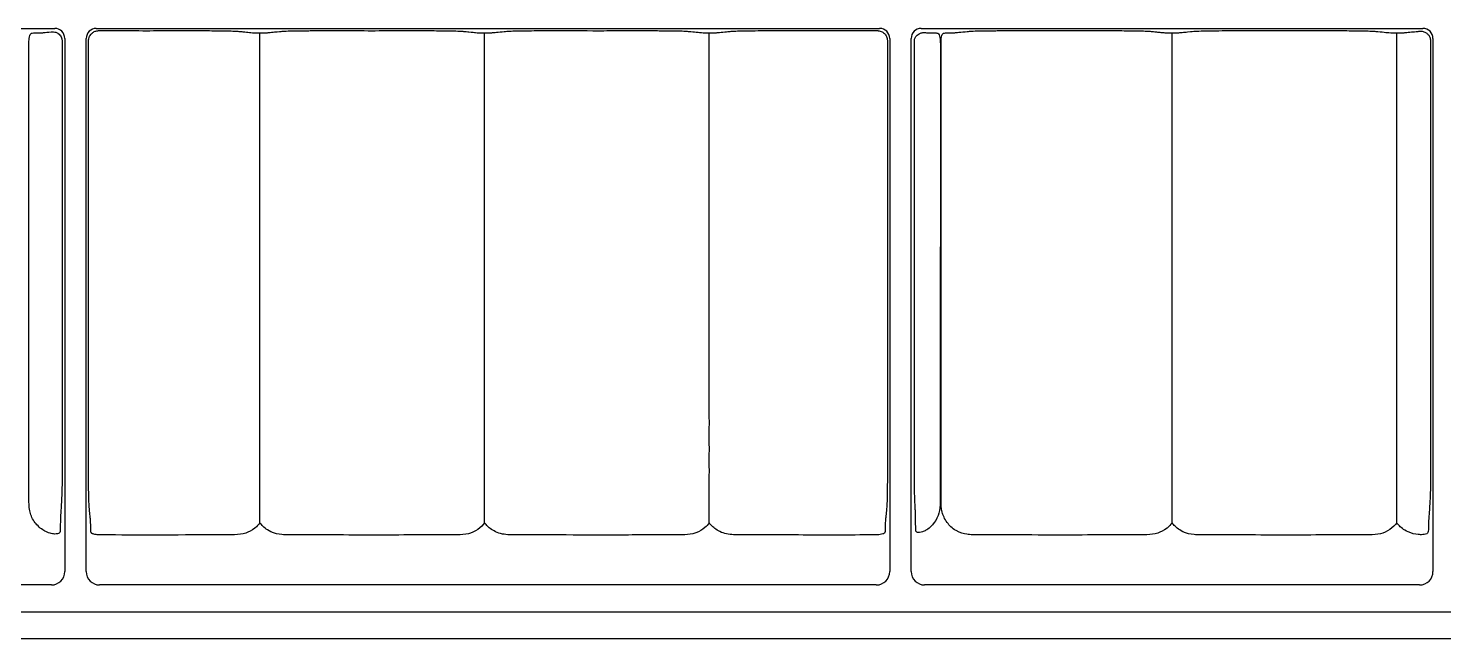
# Model space of a CAD drawing. Header units: millimetres. Extents: x 0 to 1486, y 0 to 1051.
# Drawn here: x 781.1 to 992.1, y 718.4 to 809.3 of the extents above; entities that cross this region are included whole.
import ezdxf

# ---------------------------------------------------------------- set-up
doc = ezdxf.new("R2010")
doc.units = ezdxf.units.MM
doc.header["$LTSCALE"] = 1.25
doc.layers.add('Sichtbare Kanten(DIN)', color=7, linetype='Continuous', lineweight=25, true_color=0x262659)

msp = doc.modelspace()

# ---------------------------------------------------------------- linework, layer by layer
at = {"layer": 'Sichtbare Kanten(DIN)'}
for p, q in [((710.238, 809.264), (785.039, 809.264)), ((791.238, 809.264), (908.039, 809.264)), ((914.238, 809.264), (989.039, 809.264)), ((786.538, 807.765), (786.538, 728.364)), ((789.738, 728.364), (789.738, 807.765)), ((909.538, 807.765), (909.538, 728.364)), ((912.738, 728.364), (912.738, 807.765)), ((990.538, 807.765), (990.538, 728.364)), ((784.538, 726.364), (710.738, 726.364)), ((907.538, 726.364), (791.738, 726.364)), ((988.538, 726.364), (914.738, 726.364)), ((221.906, 722.364), (1068.371, 722.364)), ((192.095, 718.364), (1098.181, 718.364))]:
    msp.add_line(p, q, dxfattribs=at)
for centre, major_axis, ratio, start_param, end_param in [((785.038, 807.764), (1.061, 1.061), 0.9994032, 5.4980856, 7.068285), ((791.239, 807.764), (-1.061, 1.061), 0.9994032, 5.4980856, 7.068285), ((908.038, 807.764), (1.061, 1.061), 0.9994032, 5.4980856, 7.068285), ((914.239, 807.764), (-1.061, 1.061), 0.9994032, 5.4980856, 7.068285), ((989.038, 807.764), (1.061, 1.061), 0.9994032, 5.4980856, 7.068285), ((784.538, 728.364), (1.884, -0.673), 0.9996634, 5.0554645, 6.6260477), ((791.739, 728.364), (-1.884, -0.673), 0.9996634, 5.940323, 7.5109061), ((907.538, 728.364), (1.884, -0.673), 0.9996634, 5.0554645, 6.6260477), ((914.739, 728.364), (-1.884, -0.673), 0.9996634, 5.940323, 7.5109061), ((988.538, 728.364), (1.884, -0.673), 0.9996634, 5.0554645, 6.6260477)]:
    msp.add_ellipse(centre, major_axis=major_axis, ratio=ratio, start_param=start_param, end_param=end_param, dxfattribs=at)
for points, knots in [([(781.191, 807.067), (781.191, 807.172), (781.194, 807.276), (781.204, 807.504), (781.213, 807.626), (781.245, 807.916), (781.274, 808.07), (781.353, 808.312), (781.4, 808.402), (781.524, 808.529), (781.6, 808.563), (781.687, 808.567)], [0, 0, 0, 0, 0.03132917, 0.03132917, 0.07006562, 0.07006562, 0.12908821, 0.12908821, 0.18287876, 0.18287876, 0.2401709, 0.2401709, 0.2401709, 0.2401709]), ([(781.687, 808.567), (781.935, 808.578), (782.2, 808.586), (782.718, 808.599), (783.029, 808.604), (783.345, 808.623), (783.401, 808.629), (783.64, 808.654), (783.988, 808.686), (784.496, 808.737), (784.504, 808.737), (784.513, 808.738)], [0.0591829, 0.0591829, 0.0591829, 0.0591829, 0.2500783, 0.2500783, 0.6635202, 0.6635202, 0.8581487, 0.8581487, 1.2461593, 1.2461593, 1.2528919, 1.2528919, 1.2528919, 1.2528919]), ([(784.513, 808.738), (784.521, 808.739), (784.529, 808.74), (784.768, 808.76), (784.989, 808.735), (785.345, 808.629), (785.459, 808.573), (785.64, 808.445), (785.728, 808.376), (785.897, 808.173), (785.957, 808.075), (786.042, 807.899), (786.075, 807.808), (786.115, 807.647), (786.126, 807.582), (786.138, 807.467), (786.141, 807.416), (786.141, 807.367)], [1.3593616, 1.3593616, 1.3593616, 1.3593616, 1.3740468, 1.3740468, 1.7933335, 1.7933335, 2.1246566, 2.1246566, 2.307794, 2.307794, 2.4529219, 2.4529219, 2.5808951, 2.5808951, 2.662921, 2.662921, 2.7273487, 2.7273487, 2.7273487, 2.7273487]), ([(790.085, 807.418), (790.085, 807.517), (790.095, 807.615), (790.14, 807.843), (790.183, 807.97), (790.331, 808.267), (790.453, 808.424), (790.738, 808.671), (790.893, 808.763), (791.228, 808.887), (791.405, 808.919), (791.583, 808.919)], [0.3080457, 0.3080457, 0.3080457, 0.3080457, 0.33775, 0.33775, 0.37787521, 0.37787521, 0.4372225, 0.4372225, 0.49093451, 0.49093451, 0.54444876, 0.54444876, 0.54444876, 0.54444876]), ([(791.583, 808.919), (792.021, 808.919), (792.458, 808.919), (793.725, 808.919), (795.068, 808.919), (798.585, 808.917), (798.796, 808.917), (802.733, 808.919), (804.062, 808.919), (807.836, 808.919), (808.21, 808.919), (809.337, 808.912), (809.95, 808.907), (811.219, 808.882), (811.574, 808.87), (812.134, 808.845), (812.321, 808.831), (812.572, 808.806), (812.626, 808.8), (812.967, 808.767), (813.182, 808.746), (813.702, 808.696), (813.997, 808.667), (814.442, 808.623), (814.559, 808.614), (814.918, 808.602), (815.091, 808.598), (815.385, 808.591), (815.511, 808.588), (815.642, 808.584)], [0.0845159, 0.0845159, 0.0845159, 0.0845159, 0.2158264, 0.2158264, 0.4646536, 0.4646536, 1.0865885, 1.0865885, 1.4391471, 1.4391471, 3.1029391, 3.1029391, 3.7664531, 3.7664531, 4.3498461, 4.3498461, 5.136868, 5.136868, 5.5554525, 5.5554525, 6.2804265, 6.2804265, 7.2835037, 7.2835037, 7.8049098, 7.8049098, 8.1228985, 8.1228985, 8.349773, 8.349773, 8.349773, 8.349773]), ([(815.642, 735.605), (815.64, 735.787), (815.636, 735.994), (815.635, 736.396), (815.637, 736.596), (815.639, 736.958), (815.639, 737.134), (815.639, 737.527), (815.639, 737.746), (815.636, 738.451), (815.633, 738.961), (815.64, 739.995), (815.644, 740.34), (815.638, 741.472), (815.636, 741.936), (815.648, 743.564), (815.626, 744.302), (815.648, 746.792), (815.638, 747.427), (815.63, 748.976), (815.641, 749.413), (815.645, 751.086), (815.637, 751.718), (815.632, 753.455), (815.644, 755.926), (815.633, 758.898), (815.636, 759.865), (815.645, 763.944), (815.636, 767.693), (815.639, 777.129), (815.641, 783.477), (815.642, 800.09), (815.643, 806.22), (815.642, 808.584)], [0.1731856, 0.1731856, 0.1731856, 0.1731856, 0.2730405, 0.2730405, 0.367349, 0.367349, 0.444813, 0.444813, 0.5342661, 0.5342661, 0.726467, 0.726467, 0.8370604, 0.8370604, 0.9106554, 0.9106554, 1.0924629, 1.0924629, 1.1969697, 1.1969697, 1.3436171, 1.3436171, 1.4727259, 1.4727259, 1.6160752, 1.6160752, 1.7259551, 1.7259551, 1.887725, 1.887725, 2.2201838, 2.2201838, 2.7577983, 2.7577983, 2.7577983, 2.7577983]), ([(815.642, 808.584), (815.721, 808.586), (815.794, 808.588), (816.22, 808.599), (816.538, 808.604), (816.852, 808.623), (816.903, 808.63), (817.141, 808.654), (817.521, 808.69), (818.427, 808.779), (818.74, 808.812), (819.14, 808.845), (819.376, 808.86), (820.284, 808.888), (820.798, 808.897), (821.786, 808.912), (822.348, 808.915), (823.422, 808.919), (823.901, 808.919), (826.986, 808.919), (828.462, 808.919), (832.179, 808.917), (832.393, 808.917), (836.147, 808.919), (837.429, 808.919), (841.326, 808.919), (841.723, 808.919), (842.862, 808.911), (843.475, 808.906), (844.726, 808.882), (845.081, 808.87), (845.646, 808.845), (845.831, 808.83), (846.028, 808.811), (846.238, 808.79), (846.664, 808.748), (846.867, 808.729), (847.337, 808.682), (847.569, 808.66), (847.939, 808.623), (848.054, 808.614), (848.4, 808.602), (848.566, 808.598), (848.873, 808.591), (849.005, 808.588), (849.142, 808.584)], [0.1785268, 0.1785268, 0.1785268, 0.1785268, 0.2450351, 0.2450351, 0.6405987, 0.6405987, 0.8121915, 0.8121915, 1.0549093, 1.0549093, 1.5212369, 1.5212369, 1.8792496, 1.8792496, 2.2343184, 2.2343184, 2.7611322, 2.7611322, 3.2146021, 3.2146021, 3.7641738, 3.7641738, 4.9782193, 4.9782193, 5.5453928, 5.5453928, 8.6585543, 8.6585543, 9.762816, 9.762816, 10.7175822, 10.7175822, 11.972278, 11.972278, 12.2309476, 12.2309476, 12.2513221, 12.2513221, 12.2709209, 12.2709209, 12.2828676, 12.2828676, 12.2900355, 12.2900355, 12.2961438, 12.2961438, 12.2961438, 12.2961438]), ([(849.142, 735.605), (849.139, 735.826), (849.136, 736.012), (849.135, 736.41), (849.137, 736.619), (849.139, 737.011), (849.14, 737.209), (849.139, 737.673), (849.138, 737.94), (849.134, 738.865), (849.141, 739.624), (849.142, 741.009), (849.136, 741.367), (849.138, 742.359), (849.143, 742.695), (849.145, 743.715), (849.135, 744.126), (849.131, 745.32), (849.141, 745.735), (849.146, 747.06), (849.138, 747.539), (849.13, 749.064), (849.144, 749.59), (849.144, 751.407), (849.134, 752.003), (849.135, 754.955), (849.135, 756.981), (849.134, 760.21), (849.143, 763.588), (849.136, 769.753), (849.138, 771.729), (849.142, 785.553), (849.141, 790.508), (849.142, 800.834), (849.143, 805.067), (849.142, 808.584)], [0.558332, 0.558332, 0.558332, 0.558332, 0.8173257, 0.8173257, 1.0884666, 1.0884666, 1.3283956, 1.3283956, 1.6283241, 1.6283241, 2.3433881, 2.3433881, 2.8708559, 2.8708559, 3.2345515, 3.2345515, 3.7544708, 3.7544708, 4.3330223, 4.3330223, 4.9940506, 4.9940506, 6.1753114, 6.1753114, 7.1803545, 7.1803545, 9.3747774, 9.3747774, 10.6794357, 10.6794357, 12.350606, 12.350606, 13.2844129, 13.2844129, 14.2963638, 14.2963638, 14.2963638, 14.2963638]), ([(849.142, 808.584), (849.517, 808.595), (849.864, 808.601), (850.196, 808.613), (850.269, 808.618), (850.392, 808.628), (850.425, 808.632), (850.638, 808.653), (850.768, 808.665), (851.274, 808.715), (851.659, 808.753), (852.38, 808.823), (852.53, 808.841), (853.138, 808.868), (853.487, 808.881), (854.469, 808.9), (854.993, 808.909), (856.247, 808.918), (856.83, 808.919), (857.648, 808.919), (858.115, 808.919), (861.458, 808.919), (862.947, 808.919), (866.871, 808.916), (867.18, 808.918), (869.703, 808.919), (870.901, 808.919), (874.568, 808.919), (875.082, 808.918), (876.199, 808.913), (876.744, 808.908), (877.613, 808.894), (878.137, 808.885), (878.957, 808.855), (879.172, 808.841), (879.544, 808.812), (879.702, 808.793), (880.258, 808.74), (880.599, 808.705), (881.329, 808.636), (881.369, 808.629), (881.792, 808.6), (882.179, 808.598), (882.642, 808.584)], [0.014661, 0.014661, 0.014661, 0.014661, 0.2046248, 0.2046248, 0.2884266, 0.2884266, 0.3619645, 0.3619645, 0.4588435, 0.4588435, 0.7612678, 0.7612678, 1.0250251, 1.0250251, 1.1554427, 1.1554427, 1.2358645, 1.2358645, 1.3034245, 1.3034245, 1.3485349, 1.3485349, 1.3847461, 1.3847461, 1.4440162, 1.4440162, 1.4763738, 1.4763738, 1.5629138, 1.5629138, 1.6679222, 1.6679222, 1.7372537, 1.7372537, 1.794953, 1.794953, 1.8881942, 1.8881942, 2.0617183, 2.0617183, 2.2370134, 2.2370134, 2.6509575, 2.6509575, 2.6509575, 2.6509575]), ([(882.642, 735.605), (882.639, 735.826), (882.636, 736.012), (882.635, 736.41), (882.637, 736.619), (882.639, 737.011), (882.64, 737.209), (882.639, 737.673), (882.638, 737.94), (882.634, 738.865), (882.641, 739.624), (882.642, 741.009), (882.636, 741.367), (882.638, 742.359), (882.643, 742.695), (882.645, 743.715), (882.635, 744.126), (882.631, 745.32), (882.641, 745.735), (882.646, 747.06), (882.638, 747.539), (882.63, 749.064), (882.644, 749.59), (882.644, 751.407), (882.634, 752.003), (882.635, 754.955), (882.635, 756.981), (882.634, 760.21), (882.643, 763.588), (882.636, 769.753), (882.638, 771.729), (882.642, 785.553), (882.641, 790.508), (882.642, 800.834), (882.643, 805.067), (882.642, 808.584)], [0.558332, 0.558332, 0.558332, 0.558332, 0.8173257, 0.8173257, 1.0884666, 1.0884666, 1.3283956, 1.3283956, 1.6283241, 1.6283241, 2.3433881, 2.3433881, 2.8708559, 2.8708559, 3.2345515, 3.2345515, 3.7544708, 3.7544708, 4.3330223, 4.3330223, 4.9940506, 4.9940506, 6.1753114, 6.1753114, 7.1803545, 7.1803545, 9.3747774, 9.3747774, 10.6794355, 10.6794355, 12.3506065, 12.3506065, 13.2844129, 13.2844129, 14.2963634, 14.2963634, 14.2963634, 14.2963634]), ([(882.642, 808.584), (883.017, 808.595), (883.364, 808.601), (883.696, 808.613), (883.769, 808.618), (883.892, 808.628), (883.925, 808.632), (884.17, 808.657), (884.54, 808.692), (885.158, 808.752), (885.214, 808.758), (885.502, 808.786), (885.621, 808.798), (885.952, 808.831), (886.145, 808.849), (886.912, 808.878), (887.337, 808.889), (888.524, 808.909), (889.142, 808.914), (890.099, 808.919), (890.739, 808.919), (892.773, 808.919), (894.604, 808.919), (897.595, 808.919), (898.378, 808.917), (901.611, 808.918), (903.001, 808.919), (904.576, 808.919), (905.056, 808.919), (906.564, 808.919), (907.252, 808.919), (907.693, 808.919)], [0.014661, 0.014661, 0.014661, 0.014661, 0.2046261, 0.2046261, 0.2884277, 0.2884277, 0.3619653, 0.3619653, 0.4847667, 0.4847667, 0.5415341, 0.5415341, 0.5827299, 0.5827299, 0.6591063, 0.6591063, 0.7163716, 0.7163716, 0.795875, 0.795875, 0.9543501, 0.9543501, 1.3315402, 1.3315402, 2.0461665, 2.0461665, 2.5847629, 2.5847629, 2.6565412, 2.6565412, 2.8746482, 2.8746482, 2.8746482, 2.8746482]), ([(907.693, 808.919), (907.738, 808.919), (907.783, 808.917), (908.024, 808.895), (908.214, 808.839), (908.562, 808.656), (908.714, 808.533), (908.954, 808.246), (909.042, 808.09), (909.14, 807.815), (909.166, 807.704), (909.186, 807.532), (909.189, 807.474), (909.189, 807.415)], [0.40131731, 0.40131731, 0.40131731, 0.40131731, 0.41482074, 0.41482074, 0.47400483, 0.47400483, 0.5327845, 0.5327845, 0.58659212, 0.58659212, 0.62093851, 0.62093851, 0.6385615, 0.6385615, 0.6385615, 0.6385615]), ([(913.21, 807.292), (913.21, 807.3), (913.21, 807.308), (913.211, 807.339), (913.212, 807.361), (913.216, 807.424), (913.221, 807.461), (913.234, 807.55), (913.245, 807.598), (913.279, 807.72), (913.306, 807.787), (913.404, 807.998), (913.486, 808.096), (913.638, 808.268), (913.833, 808.445), (914.252, 808.586), (914.424, 808.635), (914.724, 808.64), (914.799, 808.637), (914.872, 808.63)], [1.92217003, 1.92217003, 1.92217003, 1.92217003, 1.92460108, 1.92460108, 1.93216177, 1.93216177, 1.94682262, 1.94682262, 1.97105159, 1.97105159, 2.01865358, 2.01865358, 2.15854687, 2.15854687, 2.47803498, 2.47803498, 2.58208183, 2.58208183, 2.61727301, 2.61727301, 2.61727301, 2.61727301]), ([(914.872, 808.63), (914.98, 808.62), (915.091, 808.613), (915.381, 808.603), (915.54, 808.599), (915.922, 808.59), (916.135, 808.585), (916.449, 808.573), (916.522, 808.57), (916.587, 808.567)], [0.47201126, 0.47201126, 0.47201126, 0.47201126, 0.62131935, 0.62131935, 0.73299744, 0.73299744, 0.8824607, 0.8824607, 0.93537199, 0.93537199, 0.93537199, 0.93537199]), ([(916.587, 808.567), (916.684, 808.562), (916.768, 808.52), (916.899, 808.358), (916.948, 808.249), (917.02, 807.981), (917.043, 807.829), (917.07, 807.557), (917.077, 807.448), (917.085, 807.247), (917.086, 807.157), (917.086, 807.067)], [0.00000916, 0.00000916, 0.00000916, 0.00000916, 0.06499527, 0.06499527, 0.12421439, 0.12421439, 0.17925248, 0.17925248, 0.21342217, 0.21342217, 0.24054398, 0.24054398, 0.24054398, 0.24054398]), ([(917.191, 807.067), (917.191, 807.172), (917.194, 807.276), (917.204, 807.504), (917.213, 807.626), (917.245, 807.916), (917.274, 808.07), (917.353, 808.312), (917.4, 808.402), (917.524, 808.529), (917.6, 808.563), (917.687, 808.567)], [0, 0, 0, 0, 0.03132917, 0.03132917, 0.07006562, 0.07006562, 0.12908821, 0.12908821, 0.18287876, 0.18287876, 0.2401709, 0.2401709, 0.2401709, 0.2401709]), ([(917.687, 808.567), (917.935, 808.578), (918.2, 808.586), (918.718, 808.599), (919.029, 808.604), (919.345, 808.623), (919.401, 808.629), (919.638, 808.654), (919.989, 808.687), (920.962, 808.782), (921.246, 808.812), (921.619, 808.844), (921.851, 808.859), (922.742, 808.887), (923.249, 808.897), (924.256, 808.911), (924.822, 808.915), (925.896, 808.919), (926.404, 808.919), (929.28, 808.919), (930.897, 808.919), (933.958, 808.918), (935.405, 808.917), (938.528, 808.919), (940.207, 808.919), (943.559, 808.919), (944.309, 808.919), (945.37, 808.911), (945.982, 808.906), (947.229, 808.882), (947.584, 808.87), (948.15, 808.845), (948.335, 808.83), (948.573, 808.806), (948.631, 808.8), (948.821, 808.781), (948.89, 808.775), (949.241, 808.741), (949.432, 808.722), (949.74, 808.692), (949.863, 808.68), (950.39, 808.63), (950.459, 808.617), (950.915, 808.602), (951.088, 808.598), (951.382, 808.591), (951.51, 808.588), (951.642, 808.584)], [0.0591829, 0.0591829, 0.0591829, 0.0591829, 0.2500783, 0.2500783, 0.6635202, 0.6635202, 0.8581487, 0.8581487, 1.2402408, 1.2402408, 1.6681369, 1.6681369, 2.0620449, 2.0620449, 2.4511204, 2.4511204, 3.0366166, 3.0366166, 3.6076409, 3.6076409, 4.3406921, 4.3406921, 4.9963629, 4.9963629, 5.7576318, 5.7576318, 6.5165371, 6.5165371, 6.8019819, 6.8019819, 7.0474043, 7.0474043, 7.3676704, 7.3676704, 7.5149289, 7.5149289, 7.6838947, 7.6838947, 7.8797438, 7.8797438, 8.0049106, 8.0049106, 8.4122532, 8.4122532, 8.583642, 8.583642, 8.707975, 8.707975, 8.707975, 8.707975]), ([(951.642, 735.605), (951.639, 735.806), (951.636, 736.042), (951.635, 736.445), (951.637, 736.629), (951.639, 737.009), (951.64, 737.186), (951.639, 737.59), (951.639, 737.818), (951.636, 738.534), (951.634, 739.06), (951.642, 740.234), (951.643, 740.557), (951.638, 741.356), (951.637, 741.579), (951.637, 742.624), (951.644, 743.424), (951.63, 744.979), (951.635, 745.343), (951.648, 746.84), (951.639, 747.403), (951.63, 748.947), (951.641, 749.366), (951.646, 751.141), (951.633, 751.896), (951.635, 755.031), (951.634, 757.108), (951.635, 760.72), (951.643, 764.154), (951.637, 768.77), (951.639, 773.94), (951.641, 783.628), (951.641, 785.466), (951.642, 798.965), (951.643, 806.107), (951.642, 808.584)], [0.1860533, 0.1860533, 0.1860533, 0.1860533, 0.2955682, 0.2955682, 0.3715459, 0.3715459, 0.4302855, 0.4302855, 0.5006304, 0.5006304, 0.6465592, 0.6465592, 0.7113289, 0.7113289, 0.7368595, 0.7368595, 0.8208074, 0.8208074, 0.8999131, 0.8999131, 1.0142799, 1.0142799, 1.1772853, 1.1772853, 1.3480804, 1.3480804, 1.6834595, 1.6834595, 1.9312155, 1.9312155, 2.067022, 2.067022, 2.0794966, 2.0794966, 2.1110489, 2.1110489, 2.1110489, 2.1110489]), ([(951.642, 808.584), (951.933, 808.593), (952.214, 808.598), (952.603, 808.609), (952.715, 808.614), (952.875, 808.626), (952.868, 808.627), (953.412, 808.679), (953.688, 808.706), (954.6, 808.796), (954.812, 808.82), (955.199, 808.848), (955.453, 808.863), (956.43, 808.891), (956.953, 808.9), (957.893, 808.912), (958.427, 808.916), (959.401, 808.919), (959.748, 808.919), (962.509, 808.919), (964.082, 808.92), (969.825, 808.916), (970.138, 808.919), (977.315, 808.919), (977.775, 808.92), (978.942, 808.911), (979.55, 808.905), (980.752, 808.881), (981.105, 808.869), (981.679, 808.843), (981.859, 808.827), (982.437, 808.77), (982.854, 808.729), (983.435, 808.673), (983.597, 808.657), (983.912, 808.625), (984.032, 808.615), (984.381, 808.603), (984.539, 808.599), (984.856, 808.592), (984.997, 808.588), (985.142, 808.584)], [0.1463058, 0.1463058, 0.1463058, 0.1463058, 0.3195797, 0.3195797, 0.4410662, 0.4410662, 0.514606, 0.514606, 0.593529, 0.593529, 0.7768252, 0.7768252, 0.9005307, 0.9005307, 1.0116749, 1.0116749, 1.1480543, 1.1480543, 1.2125791, 1.2125791, 1.2402687, 1.2402687, 1.2919776, 1.2919776, 1.3394665, 1.3394665, 1.3515105, 1.3515105, 1.3614941, 1.3614941, 1.3737342, 1.3737342, 1.4043858, 1.4043858, 1.4160184, 1.4160184, 1.4284491, 1.4284491, 1.4353075, 1.4353075, 1.4417155, 1.4417155, 1.4417155, 1.4417155]), ([(985.142, 735.605), (985.139, 735.826), (985.136, 736.012), (985.135, 736.41), (985.137, 736.619), (985.139, 737.011), (985.14, 737.209), (985.139, 737.673), (985.138, 737.94), (985.134, 738.865), (985.141, 739.624), (985.142, 741.009), (985.136, 741.367), (985.138, 742.359), (985.143, 742.695), (985.145, 743.715), (985.135, 744.126), (985.131, 745.32), (985.141, 745.735), (985.146, 747.06), (985.138, 747.539), (985.13, 749.064), (985.144, 749.59), (985.144, 751.407), (985.134, 752.003), (985.135, 754.955), (985.135, 756.981), (985.134, 760.21), (985.143, 763.588), (985.136, 769.753), (985.138, 771.729), (985.142, 785.553), (985.141, 790.508), (985.142, 800.834), (985.143, 805.067), (985.142, 808.584)], [0.558332, 0.558332, 0.558332, 0.558332, 0.8173257, 0.8173257, 1.0884666, 1.0884666, 1.3283956, 1.3283956, 1.6283241, 1.6283241, 2.3433881, 2.3433881, 2.8708559, 2.8708559, 3.2345515, 3.2345515, 3.7544708, 3.7544708, 4.3330223, 4.3330223, 4.9940506, 4.9940506, 6.1753114, 6.1753114, 7.1803544, 7.1803544, 9.3747774, 9.3747774, 10.6794361, 10.6794361, 12.3506048, 12.3506048, 13.284413, 13.284413, 14.2963655, 14.2963655, 14.2963655, 14.2963655]), ([(985.142, 808.584), (985.517, 808.595), (985.864, 808.601), (986.196, 808.613), (986.269, 808.618), (986.392, 808.628), (986.425, 808.632), (986.608, 808.65), (986.659, 808.655), (986.901, 808.678), (986.95, 808.683), (987.406, 808.728), (987.72, 808.759), (988.283, 808.814), (988.379, 808.825), (988.567, 808.839), (988.591, 808.84), (988.617, 808.842)], [0.01466105, 0.01466105, 0.01466105, 0.01466105, 0.20462482, 0.20462482, 0.28842657, 0.28842657, 0.3619645, 0.3619645, 0.43534062, 0.43534062, 0.47095479, 0.47095479, 0.55222202, 0.55222202, 0.61566881, 0.61566881, 0.62536057, 0.62536057, 0.62536057, 0.62536057]), ([(988.617, 808.842), (988.675, 808.846), (988.739, 808.847), (988.969, 808.832), (989.145, 808.793), (989.447, 808.658), (989.578, 808.575), (989.797, 808.376), (989.892, 808.264), (990.03, 808.025), (990.078, 807.916), (990.132, 807.724), (990.148, 807.649), (990.164, 807.513), (990.167, 807.454), (990.167, 807.394)], [0.9175217, 0.9175217, 0.9175217, 0.9175217, 1.0649688, 1.0649688, 1.3949088, 1.3949088, 1.6552651, 1.6552651, 1.8725853, 1.8725853, 2.0251015, 2.0251015, 2.1155323, 2.1155323, 2.1819696, 2.1819696, 2.1819696, 2.1819696]), ([(784.341, 734.062), (784.022, 734.16), (783.649, 734.315), (782.733, 734.911), (782.307, 735.352), (781.623, 736.352), (781.43, 736.901), (781.193, 738.06), (781.183, 738.726), (781.198, 741.706), (781.186, 743.878), (781.195, 748.32), (781.192, 750.591), (781.19, 754.123), (781.191, 754.784), (781.192, 760.593), (781.192, 765.422), (781.182, 776.497), (781.192, 782.743), (781.193, 795.015), (781.193, 801.041), (781.191, 807.067)], [0.0434629, 0.0434629, 0.0434629, 0.0434629, 0.1171211, 0.1171211, 0.2178462, 0.2178462, 0.3386622, 0.3386622, 0.4887689, 0.4887689, 0.8923159, 0.8923159, 1.314114, 1.314114, 1.548599, 1.548599, 2.7039237, 2.7039237, 4.1982969, 4.1982969, 5.6400871, 5.6400871, 5.6400871, 5.6400871]), ([(786.141, 807.367), (786.14, 807.256), (786.14, 807.144), (786.14, 806.314), (786.141, 806.056), (786.141, 804.098), (786.14, 803.808), (786.141, 802.342), (786.141, 802.006), (786.141, 800.969), (786.141, 800.447), (786.141, 799.005), (786.141, 798.541), (786.141, 797.025), (786.141, 796.641), (786.141, 794.238), (786.141, 792.883), (786.141, 790.21), (786.141, 788.892), (786.141, 786.617), (786.141, 786.178), (786.141, 784.925), (786.141, 784.519), (786.141, 783.016), (786.141, 782.616), (786.141, 781.249), (786.14, 780.84), (786.14, 779.115), (786.142, 778.597), (786.138, 777.576), (786.136, 777.251), (786.133, 776.693), (786.132, 776.456), (786.131, 775.961), (786.132, 775.711), (786.138, 774.767), (786.142, 774.438), (786.142, 773.039), (786.14, 772.699), (786.14, 771.268), (786.141, 770.948), (786.141, 769.306), (786.14, 768.915), (786.141, 764.847), (786.14, 761.615), (786.14, 756.894), (786.141, 755.407), (786.141, 753.396), (786.141, 752.778), (786.14, 751.452), (786.14, 750.579), (786.14, 748.538), (786.14, 747.369), (786.14, 745.928), (786.14, 745.524), (786.141, 743.908), (786.144, 742.908), (786.132, 741.571), (786.128, 741.244), (786.115, 740.546), (786.106, 740.266), (786.08, 739.635), (786.05, 739.022), (786.011, 738.263), (785.982, 737.752), (785.92, 736.687), (785.913, 736.84), (785.887, 736.052), (785.881, 735.757), (785.869, 735.203), (785.863, 734.913), (785.849, 734.519), (785.845, 734.417), (785.841, 734.332)], [0.0909344, 0.0909344, 0.0909344, 0.0909344, 0.1237421, 0.1237421, 0.3243958, 0.3243958, 0.3778771, 0.3778771, 0.3937922, 0.3937922, 0.4270012, 0.4270012, 0.4539259, 0.4539259, 0.4716344, 0.4716344, 0.4945365, 0.4945365, 0.5168223, 0.5168223, 0.5329839, 0.5329839, 0.5482975, 0.5482975, 0.5797912, 0.5797912, 0.6175991, 0.6175991, 0.7008293, 0.7008293, 0.7405494, 0.7405494, 0.7692694, 0.7692694, 0.7996278, 0.7996278, 0.8658488, 0.8658488, 0.9034268, 0.9034268, 0.9340646, 0.9340646, 0.9478989, 0.9478989, 1.0014259, 1.0014259, 1.0260539, 1.0260539, 1.0347257, 1.0347257, 1.0514188, 1.0514188, 1.0737761, 1.0737761, 1.0789753, 1.0789753, 1.0959378, 1.0959378, 1.1019565, 1.1019565, 1.1102449, 1.1102449, 1.1213695, 1.1213695, 1.1345861, 1.1345861, 1.183866, 1.183866, 1.206396, 1.206396, 1.2257327, 1.2257327, 1.2347245, 1.2347245, 1.2347245, 1.2347245]), ([(790.436, 734.296), (790.426, 734.498), (790.42, 734.743), (790.4, 735.479), (790.392, 735.775), (790.364, 736.176), (790.351, 736.255), (790.318, 736.543), (790.305, 736.729), (790.224, 737.564), (790.19, 737.807), (790.146, 738.534), (790.133, 738.836), (790.111, 739.646), (790.104, 740.091), (790.089, 741.253), (790.087, 741.93), (790.084, 742.998), (790.085, 743.589), (790.085, 745.434), (790.085, 746.035), (790.085, 747.54), (790.085, 749.664), (790.085, 756.082), (790.085, 760.104), (790.085, 766.104), (790.085, 767.603), (790.084, 770.62), (790.085, 770.777), (790.085, 772.205), (790.084, 772.564), (790.083, 774.244), (790.087, 774.561), (790.092, 776.408), (790.088, 776.826), (790.083, 779.441), (790.085, 780.14), (790.084, 786.33), (790.085, 790.711), (790.085, 799.21), (790.085, 800.621), (790.085, 802.232), (790.085, 802.732), (790.085, 804.411), (790.084, 804.653), (790.085, 806.176), (790.085, 806.592), (790.085, 807.158), (790.085, 807.292), (790.085, 807.418)], [0.0602058, 0.0602058, 0.0602058, 0.0602058, 0.2167195, 0.2167195, 0.4498944, 0.4498944, 0.6296292, 0.6296292, 0.8922877, 0.8922877, 1.2703506, 1.2703506, 1.4519919, 1.4519919, 1.6213115, 1.6213115, 1.9247727, 1.9247727, 2.4545552, 2.4545552, 2.719354, 2.719354, 3.1346917, 3.1346917, 3.1782145, 3.1782145, 3.1927122, 3.1927122, 3.2073953, 3.2073953, 3.2209658, 3.2209658, 3.2518895, 3.2518895, 3.2936232, 3.2936232, 3.3307501, 3.3307501, 3.4206541, 3.4206541, 3.5051706, 3.5051706, 3.5533033, 3.5533033, 3.6553282, 3.6553282, 3.6936443, 3.6936443, 3.7073464, 3.7073464, 3.7073464, 3.7073464]), ([(909.189, 807.415), (909.189, 807.255), (909.189, 807.083), (909.189, 806.325), (909.189, 805.794), (909.19, 804.232), (909.189, 803.273), (909.19, 798.417), (909.189, 794.519), (909.189, 787.866), (909.189, 785.11), (909.189, 781.278), (909.19, 780.203), (909.188, 777.443), (909.184, 776.965), (909.183, 775.342), (909.187, 774.839), (909.192, 773.263), (909.189, 772.783), (909.189, 771.036), (909.189, 770.602), (909.189, 768.784), (909.189, 767.951), (909.19, 764.592), (909.189, 762.067), (909.189, 756.245), (909.189, 752.948), (909.189, 748.2), (909.189, 747.954), (909.189, 746.142), (909.189, 745.704), (909.188, 743.225), (909.192, 742.545), (909.178, 740.722), (909.171, 740.165), (909.157, 739.435), (909.148, 739.1), (909.123, 738.492), (909.109, 738.245), (909.058, 737.591), (909.018, 737.24), (908.974, 736.747), (908.959, 736.561), (908.916, 736.163), (908.9, 736.136), (908.874, 735.4), (908.866, 735.091), (908.853, 734.618), (908.848, 734.446), (908.841, 734.296)], [0.0876167, 0.0876167, 0.0876167, 0.0876167, 0.1349022, 0.1349022, 0.2724492, 0.2724492, 0.4913886, 0.4913886, 1.3809164, 1.3809164, 2.0099673, 2.0099673, 2.2553952, 2.2553952, 2.6400445, 2.6400445, 3.0664583, 3.0664583, 3.5601075, 3.5601075, 3.8434329, 3.8434329, 4.0832452, 4.0832452, 4.8098859, 4.8098859, 5.7586997, 5.7586997, 6.1762804, 6.1762804, 6.3064245, 6.3064245, 6.9100312, 6.9100312, 7.1861885, 7.1861885, 7.3475365, 7.3475365, 7.4822715, 7.4822715, 7.6939159, 7.6939159, 7.7970209, 7.7970209, 7.9657687, 7.9657687, 8.0466617, 8.0466617, 8.1033679, 8.1033679, 8.1033679, 8.1033679]), ([(913.436, 734.466), (913.428, 734.618), (913.421, 734.818), (913.403, 735.504), (913.397, 735.923), (913.384, 736.741), (913.379, 737.001), (913.365, 737.384), (913.358, 737.501), (913.33, 737.971), (913.32, 738.179), (913.281, 739.149), (913.252, 739.847), (913.23, 740.816), (913.224, 741.12), (913.217, 741.625), (913.214, 741.818), (913.211, 742.28), (913.21, 742.536), (913.209, 743.177), (913.21, 743.565), (913.211, 744.888), (913.21, 745.249), (913.21, 746.683), (913.21, 747.071), (913.21, 748.345), (913.21, 748.848), (913.21, 750.728), (913.21, 751.463), (913.21, 754.368), (913.21, 755.338), (913.21, 759.54), (913.211, 760.298), (913.21, 766.422), (913.21, 766.885), (913.21, 768.982), (913.21, 770.481), (913.21, 773.106), (913.21, 773.299), (913.21, 774.441), (913.211, 774.774), (913.214, 775.608), (913.216, 776.009), (913.216, 776.653), (913.215, 776.883), (913.211, 777.819), (913.209, 778.134), (913.209, 779.307), (913.21, 779.723), (913.211, 780.632), (913.211, 781.111), (913.209, 782.645), (913.21, 782.909), (913.21, 784.472), (913.21, 784.946), (913.21, 786.17), (913.21, 786.636), (913.21, 788.288), (913.21, 790.952), (913.21, 793.122), (913.21, 793.602), (913.21, 794.923), (913.21, 795.461), (913.21, 798.101), (913.21, 800.125), (913.21, 803.166), (913.21, 804.183), (913.21, 805.791), (913.21, 806.16), (913.21, 806.917), (913.21, 807.104), (913.21, 807.292)], [0.0507448, 0.0507448, 0.0507448, 0.0507448, 0.1362015, 0.1362015, 0.2686406, 0.2686406, 0.3930288, 0.3930288, 0.4818554, 0.4818554, 0.7357502, 0.7357502, 1.0089538, 1.0089538, 1.1112013, 1.1112013, 1.1702297, 1.1702297, 1.2447496, 1.2447496, 1.3472609, 1.3472609, 1.5166158, 1.5166158, 1.6137778, 1.6137778, 1.7357877, 1.7357877, 1.8997921, 1.8997921, 2.0984797, 2.0984797, 2.5029718, 2.5029718, 2.5452355, 2.5452355, 2.6512336, 2.6512336, 2.7308995, 2.7308995, 2.8454189, 2.8454189, 2.9448791, 2.9448791, 3.0069632, 3.0069632, 3.1201235, 3.1201235, 3.1813334, 3.1813334, 3.2546301, 3.2546301, 3.4094879, 3.4094879, 3.5048699, 3.5048699, 3.5634279, 3.5634279, 3.7130356, 3.7130356, 3.7932532, 3.7932532, 3.8558228, 3.8558228, 4.0615831, 4.0615831, 4.1649556, 4.1649556, 4.2250095, 4.2250095, 4.244808, 4.244808, 4.244808, 4.244808]), ([(917.086, 807.067), (917.085, 797.718), (917.087, 788.37), (917.085, 771.097), (917.078, 763.172), (917.086, 751.944), (917.084, 748.641), (917.081, 743.8), (917.086, 742.263), (917.08, 738.525), (917.145, 737.749), (916.553, 736.189), (916.281, 735.74), (915.703, 735.091), (915.465, 734.875), (915.117, 734.625), (915.027, 734.565), (914.935, 734.509)], [0.0508383, 0.0508383, 0.0508383, 0.0508383, 2.8554333, 2.8554333, 5.2327777, 5.2327777, 6.2238349, 6.2238349, 6.685034, 6.685034, 7.3451813, 7.3451813, 7.6515804, 7.6515804, 7.8291236, 7.8291236, 7.8894298, 7.8894298, 7.8894298, 7.8894298]), ([(951.642, 735.605), (951.425, 735.32), (951.173, 735.059), (950.405, 734.436), (949.916, 734.218), (948.982, 733.915), (948.461, 733.852), (947.102, 733.804), (945.887, 733.835), (938.036, 733.805), (935.257, 733.77), (927.857, 733.824), (926.016, 733.829), (922.037, 733.816), (921.518, 733.833), (920.606, 733.971), (920.033, 734.109), (918.851, 734.804), (918.415, 735.24), (917.705, 736.188), (917.493, 736.724), (917.219, 737.819), (917.189, 738.452), (917.185, 739.614), (917.193, 739.942), (917.193, 741.372), (917.184, 743.004), (917.195, 748.408), (917.192, 750.685), (917.19, 754.174), (917.192, 754.849), (917.191, 760.715), (917.192, 765.546), (917.183, 776.602), (917.192, 782.826), (917.193, 795.056), (917.193, 801.062), (917.191, 807.067)], [7.7739918, 7.7739918, 7.7739918, 7.7739918, 7.9931252, 7.9931252, 8.3835957, 8.3835957, 8.8987133, 8.8987133, 9.5644298, 9.5644298, 11.1782994, 11.1782994, 11.712787, 11.712787, 12.3336193, 12.3336193, 12.9023098, 12.9023098, 13.4418053, 13.4418053, 14.1562839, 14.1562839, 15.0801156, 15.0801156, 15.6647497, 15.6647497, 16.0994435, 16.0994435, 16.4157259, 16.4157259, 16.5842786, 16.5842786, 17.3718404, 17.3718404, 18.3864666, 18.3864666, 19.3654319, 19.3654319, 19.3654319, 19.3654319]), ([(990.167, 807.394), (990.167, 807.312), (990.167, 807.229), (990.167, 806.213), (990.168, 805.281), (990.168, 803.932), (990.168, 803.597), (990.168, 802.572), (990.168, 802.119), (990.168, 800.87), (990.168, 800.389), (990.168, 796.51), (990.168, 793.535), (990.168, 787.813), (990.168, 785.067), (990.168, 781.003), (990.168, 780.798), (990.168, 779.312), (990.168, 778.907), (990.167, 777.949), (990.166, 777.643), (990.162, 776.83), (990.16, 776.419), (990.161, 775.772), (990.161, 775.55), (990.165, 774.66), (990.17, 774.222), (990.168, 772.565), (990.167, 772.327), (990.167, 770.863), (990.168, 770.556), (990.168, 769.251), (990.167, 768.856), (990.167, 767.259), (990.168, 765.849), (990.167, 755.699), (990.167, 755.409), (990.167, 753.334), (990.167, 752.669), (990.167, 750.811), (990.167, 749.672), (990.168, 748.274), (990.168, 747.537), (990.167, 746.615), (990.167, 746.374), (990.167, 745.486), (990.167, 745.078), (990.168, 743.504), (990.17, 742.637), (990.159, 741.264), (990.154, 740.835), (990.14, 739.997), (990.131, 739.705), (990.111, 739.214), (990.099, 739.009), (990.063, 738.415), (990, 737.374), (989.911, 736.289), (989.897, 736.135), (989.867, 735.198), (989.859, 734.705), (989.841, 734.307)], [0.0879878, 0.0879878, 0.0879878, 0.0879878, 0.1125968, 0.1125968, 0.3858725, 0.3858725, 0.5081363, 0.5081363, 0.631992, 0.631992, 0.768045, 0.768045, 1.2155832, 1.2155832, 1.6287783, 1.6287783, 1.8269486, 1.8269486, 2.0715467, 2.0715467, 2.3426235, 2.3426235, 2.6537112, 2.6537112, 2.8148979, 2.8148979, 3.3191749, 3.3191749, 3.5536556, 3.5536556, 3.6963244, 3.6963244, 3.7582926, 3.7582926, 3.9473922, 3.9473922, 4.0283423, 4.0283423, 4.1005074, 4.1005074, 4.2146637, 4.2146637, 4.2405901, 4.2405901, 4.2499117, 4.2499117, 4.2748519, 4.2748519, 4.3129218, 4.3129218, 4.3312508, 4.3312508, 4.3535304, 4.3535304, 4.3814361, 4.3814361, 4.4315669, 4.4315669, 4.453178, 4.453178, 4.4734314, 4.4734314, 4.4734314, 4.4734314]), ([(815.642, 735.605), (815.425, 735.32), (815.173, 735.059), (814.405, 734.436), (813.916, 734.218), (812.982, 733.915), (812.461, 733.852), (811.102, 733.804), (809.887, 733.835), (806.241, 733.821), (803.432, 733.79), (796.189, 733.79), (793.381, 733.814), (791.935, 733.823)], [7.7739917, 7.7739917, 7.7739917, 7.7739917, 7.9931251, 7.9931251, 8.3835956, 8.3835956, 8.8987132, 8.8987132, 9.5644296, 9.5644296, 9.9574652, 9.9574652, 10.2934676, 10.2934676, 10.2934676, 10.2934676]), ([(849.142, 735.605), (848.889, 735.272), (848.552, 734.925), (847.641, 734.3), (847.15, 734.111), (846.189, 733.868), (845.655, 733.831), (844.344, 733.815), (843.136, 733.837), (836.826, 733.805), (832.855, 733.78), (826.721, 733.812), (824.557, 733.834), (820.188, 733.817), (819.502, 733.807), (818.359, 733.911), (817.807, 734.026), (816.572, 734.618), (816.12, 735.05), (815.777, 735.436), (815.707, 735.521), (815.642, 735.605)], [11.3081694, 11.3081694, 11.3081694, 11.3081694, 12.9184778, 12.9184778, 14.7369833, 14.7369833, 16.9603204, 16.9603204, 19.3969861, 19.3969861, 23.5332582, 23.5332582, 25.7874486, 25.7874486, 28.0837462, 28.0837462, 30.2607074, 30.2607074, 32.8763113, 32.8763113, 33.6198637, 33.6198637, 33.6198637, 33.6198637]), ([(882.642, 735.605), (882.437, 735.335), (882.209, 735.099), (881.609, 734.589), (881.164, 734.313), (880.07, 733.931), (879.549, 733.861), (878.441, 733.811), (877.863, 733.826), (872.151, 733.83), (870.69, 733.78), (860.924, 733.799), (859.437, 733.827), (855.628, 733.829), (853.884, 733.811), (852.392, 733.838), (851.7, 733.901), (850.349, 734.446), (849.878, 734.819), (849.42, 735.271), (849.279, 735.427), (849.142, 735.605)], [3.7579729, 3.7579729, 3.7579729, 3.7579729, 4.4187996, 4.4187996, 5.4511455, 5.4511455, 6.4420761, 6.4420761, 7.3820127, 7.3820127, 9.093536, 9.093536, 10.2771628, 10.2771628, 11.2205829, 11.2205829, 12.1741931, 12.1741931, 13.0543342, 13.0543342, 13.4274991, 13.4274991, 13.4274991, 13.4274991]), ([(907.341, 733.822), (906.115, 733.815), (904.384, 733.798), (896.158, 733.779), (893.939, 733.839), (888.411, 733.823), (887.152, 733.81), (885.795, 733.847), (885.136, 733.921), (883.81, 734.467), (883.342, 734.85), (882.904, 735.289), (882.771, 735.438), (882.642, 735.605)], [0.046999, 0.046999, 0.046999, 0.046999, 0.372598, 0.372598, 1.1175052, 1.1175052, 1.4001611, 1.4001611, 1.7097998, 1.7097998, 2.0160443, 2.0160443, 2.1446863, 2.1446863, 2.1446863, 2.1446863]), ([(914.935, 734.509), (914.757, 734.401), (914.585, 734.324), (914.277, 734.22), (914.134, 734.189), (913.874, 734.164), (913.762, 734.171), (913.588, 734.219), (913.526, 734.257), (913.455, 734.353), (913.438, 734.405), (913.436, 734.466)], [0, 0, 0, 0, 0.06259561, 0.06259561, 0.12181253, 0.12181253, 0.18085293, 0.18085293, 0.23748597, 0.23748597, 0.28401883, 0.28401883, 0.28401883, 0.28401883]), ([(985.142, 735.605), (984.889, 735.272), (984.552, 734.925), (983.641, 734.3), (983.15, 734.111), (982.189, 733.868), (981.655, 733.831), (980.344, 733.815), (979.136, 733.837), (972.826, 733.805), (968.855, 733.78), (962.721, 733.812), (960.557, 733.834), (956.188, 733.817), (955.502, 733.807), (954.359, 733.911), (953.807, 734.026), (952.572, 734.618), (952.12, 735.05), (951.777, 735.436), (951.707, 735.521), (951.642, 735.605)], [11.3081617, 11.3081617, 11.3081617, 11.3081617, 12.9184689, 12.9184689, 14.736973, 14.736973, 16.9603085, 16.9603085, 19.3969723, 19.3969723, 23.5332418, 23.5332418, 25.7874308, 25.7874308, 28.083727, 28.083727, 30.2606868, 30.2606868, 32.8762891, 32.8762891, 33.6198413, 33.6198413, 33.6198413, 33.6198413]), ([(988.341, 733.867), (987.833, 733.919), (987.339, 734.027), (986.15, 734.562), (985.693, 734.985), (985.331, 735.372), (985.235, 735.484), (985.142, 735.605)], [0.05061472, 0.05061472, 0.05061472, 0.05061472, 0.20653365, 0.20653365, 0.42282491, 0.42282491, 0.50246519, 0.50246519, 0.50246519, 0.50246519]), ([(785.841, 734.332), (785.836, 734.235), (785.797, 734.156), (785.65, 734.042), (785.556, 734.004), (785.319, 733.954), (785.178, 733.943), (784.92, 733.951), (784.814, 733.961), (784.584, 733.997), (784.462, 734.025), (784.341, 734.062)], [0, 0, 0, 0, 0.06314264, 0.06314264, 0.11606654, 0.11606654, 0.16895636, 0.16895636, 0.20319092, 0.20319092, 0.24127908, 0.24127908, 0.24127908, 0.24127908]), ([(791.935, 733.823), (791.742, 733.824), (791.551, 733.833), (791.193, 733.866), (791.029, 733.89), (790.813, 733.942), (790.744, 733.963), (790.642, 734.007), (790.605, 734.027), (790.544, 734.07), (790.52, 734.092), (790.481, 734.14), (790.467, 734.165), (790.444, 734.225), (790.437, 734.259), (790.436, 734.296)], [0, 0, 0, 0, 0.05797996, 0.05797996, 0.11636436, 0.11636436, 0.14962142, 0.14962142, 0.17329905, 0.17329905, 0.19482919, 0.19482919, 0.21551686, 0.21551686, 0.23938195, 0.23938195, 0.23938195, 0.23938195]), ([(908.841, 734.296), (908.838, 734.244), (908.826, 734.198), (908.787, 734.129), (908.767, 734.105), (908.719, 734.061), (908.692, 734.041), (908.619, 734), (908.571, 733.979), (908.406, 733.924), (908.272, 733.896), (907.993, 733.857), (907.856, 733.844), (907.592, 733.827), (907.467, 733.823), (907.341, 733.822)], [0, 0, 0, 0, 0.03365312, 0.03365312, 0.05555803, 0.05555803, 0.07616258, 0.07616258, 0.10325512, 0.10325512, 0.1573287, 0.1573287, 0.20184816, 0.20184816, 0.23951001, 0.23951001, 0.23951001, 0.23951001]), ([(989.841, 734.307), (989.835, 734.174), (989.771, 734.107), (989.655, 734.014), (989.562, 733.973), (989.32, 733.903), (989.171, 733.877), (988.906, 733.854), (988.802, 733.849), (988.579, 733.85), (988.46, 733.855), (988.341, 733.867)], [0, 0, 0, 0, 0.08298261, 0.08298261, 0.19379685, 0.19379685, 0.3112738, 0.3112738, 0.38023799, 0.38023799, 0.45539235, 0.45539235, 0.45539235, 0.45539235])]:
    msp.add_open_spline(points, degree=3, knots=knots, dxfattribs=at)

doc.saveas('drawing.dxf')
